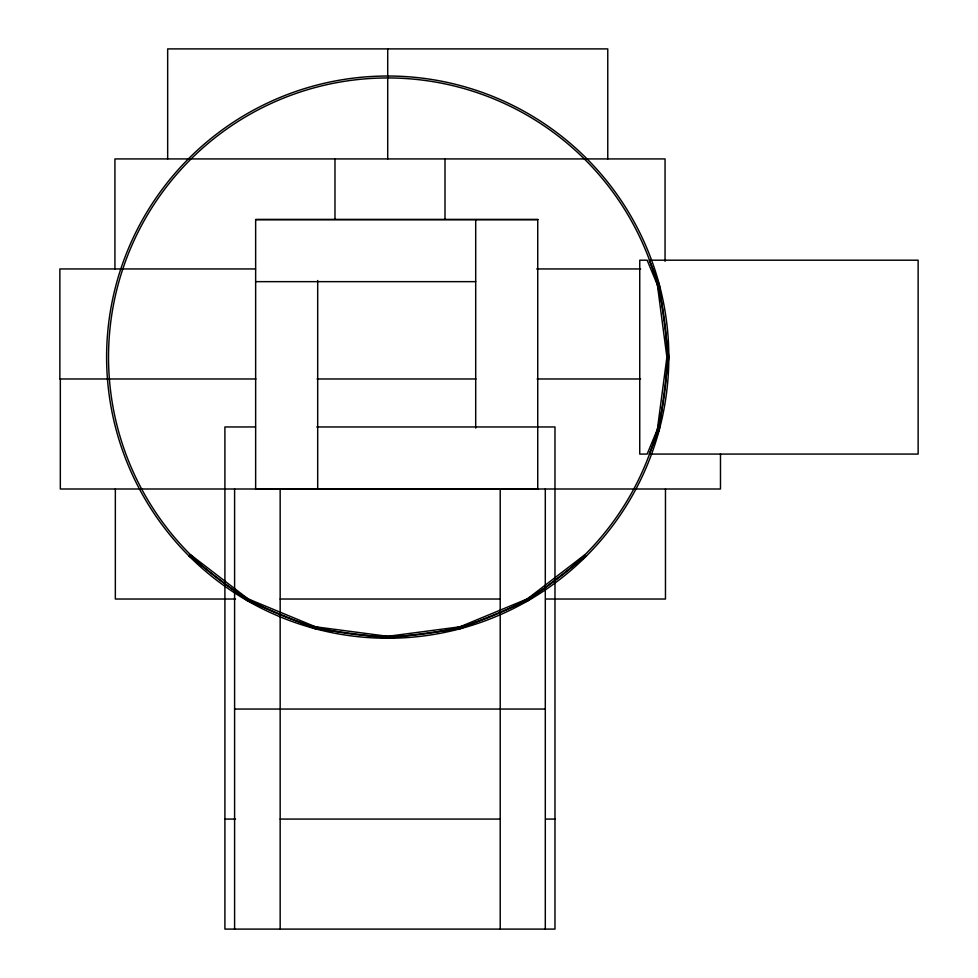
<?xml version="1.0" encoding="UTF-8"?>
<svg xmlns="http://www.w3.org/2000/svg" width="978" height="978" viewBox="0 0 978 978"><rect width="100%" height="100%" fill="white"/><g stroke="black" fill="none" stroke-linecap="round" stroke-linejoin="round"><path stroke-width="1.47" d="M585.125 554.55L527.301 598.915L459.966 626.8L387.716 636.323L315.454 626.8L248.119 598.915L190.294 554.55M586.494 555.92L528.267 600.59L460.467 628.683L387.716 638.255L314.953 628.683L247.153 600.59L188.925 555.92M255.649 219.61L537.741 219.61M255.515 268.95L59.866 268.95L59.866 378.975L255.93 378.975M536.69 268.95L640.602 268.95M255.649 281.652L475.699 281.652M317.055 378.975L475.98 378.975M537.105 378.975L640.553 378.975M255.466 426.958L224.903 426.958L224.903 929.1L554.978 929.1L554.978 426.958L316.774 426.958M235.502 599.025L115.343 599.025L115.343 489M280.16 599.025L500.21 599.025M545.907 599.025L665.468 599.025L665.468 489M234.598 709.05L545.296 709.05M224.903 819.075L235.502 819.075M280.16 819.075L500.21 819.075M545.907 819.075L554.978 819.075M720.48 453.853L720.48 489L60.33 489L60.33 378.975M665.052 261.309L665.052 158.925L114.927 158.925L114.927 268.95M607.766 158.925L607.766 48.9L167.666 48.9L167.666 158.925M545.296 489L545.296 929.1M500.21 489L500.21 929.1M475.699 219.61L475.699 428.083M445.002 158.925L445.002 219.219M387.716 48.9L387.716 158.925M334.977 158.925L334.977 219.219M317.691 280.527L317.691 489.098M280.16 489L280.16 929.1M234.598 489L234.598 929.1M666.898 357.141L657.375 429.391L647.155 454.073L639.746 454.073L639.746 260.197L647.155 260.197L657.375 284.879L666.898 357.141A279.182 279.182 0 0 1 248.119 598.915A279.182 279.182 0 0 1 248.119 115.355A279.182 279.182 0 0 1 666.898 357.141M668.83 357.141L659.258 429.892L649.233 454.073L918.134 454.073L918.134 260.197L649.233 260.197L659.258 284.378L668.83 357.141A281.126 281.126 0 0 1 247.153 600.59A281.126 281.126 0 0 1 247.153 113.68A281.126 281.126 0 0 1 668.83 357.141M537.741 219.512L255.649 219.512L255.649 489.098L537.741 489.098L537.741 219.512"/></g></svg>
